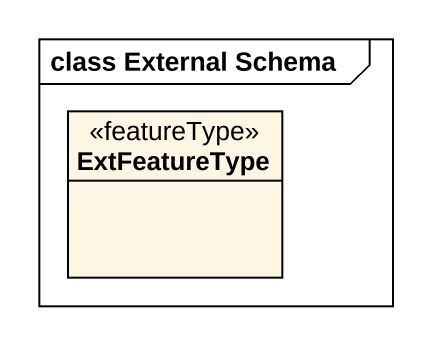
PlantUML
@startuml
mainframe class External Schema
hide circle
hide empty members
class ExtFeatureType <<featureType>>
@enduml
